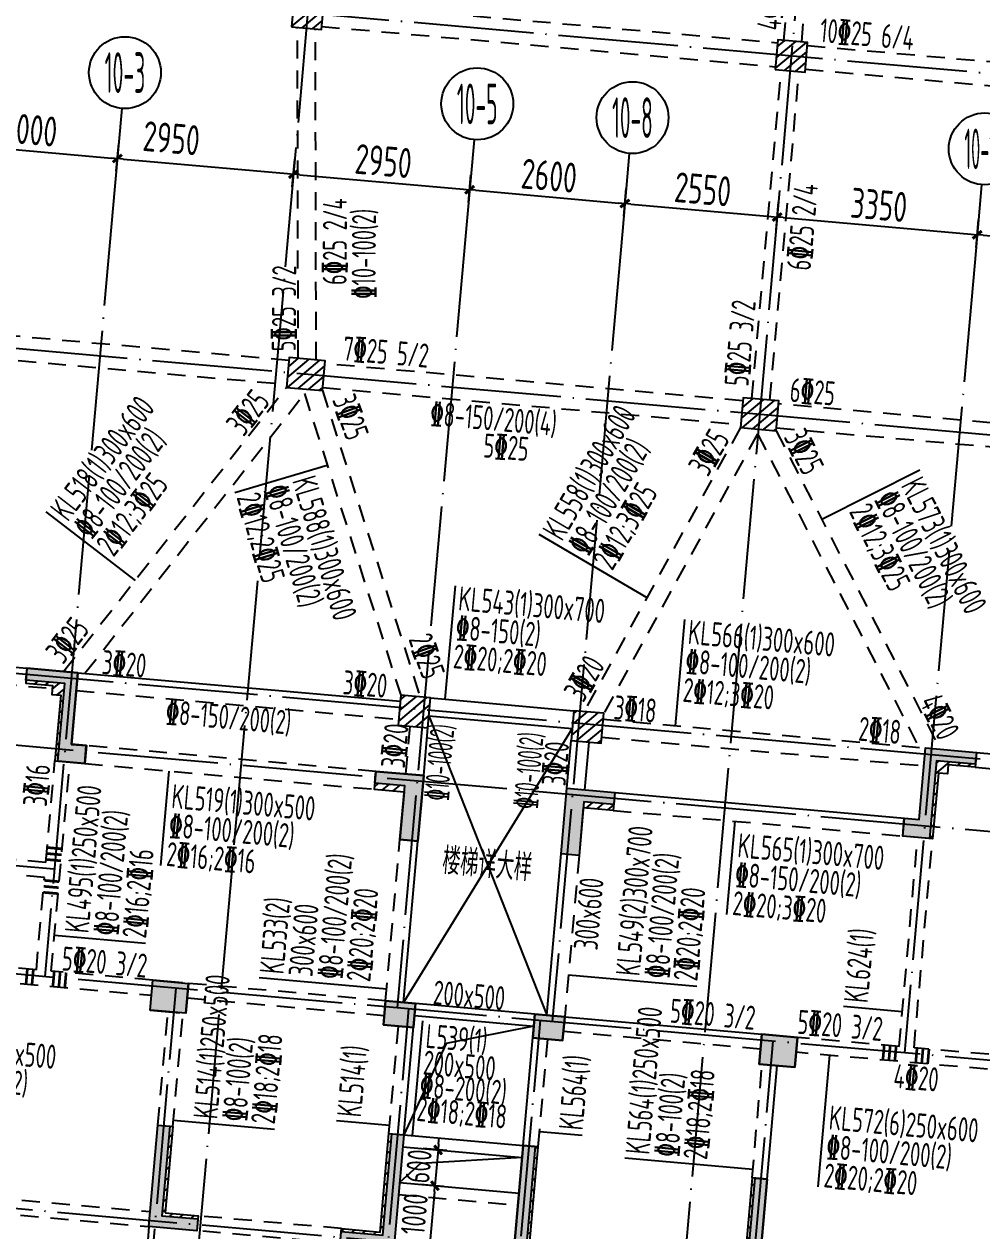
# Model space of a CAD drawing. Header units: millimetres. Extents: x 64473 to 386235, y 427387 to 703525.
# Drawn here: x 307987 to 323964, y 501773 to 521907 of the extents above; entities that cross this region are included whole.
import ezdxf
from ezdxf.enums import TextEntityAlignment as Align

# ---------------------------------------------------------------- set-up
doc = ezdxf.new("R2010")
doc.units = ezdxf.units.MM
doc.header["$LTSCALE"] = 100
doc.header["$PDMODE"] = 35
doc.header["$PDSIZE"] = 200
doc.linetypes.add('3', pattern=[5, 3, -2])
doc.linetypes.add('DOTE', pattern=[2.42, 2, -0.2, 0.02, -0.2])
for name, color, linetype in [('B-DIM', 1, 'Continuous'), ('B-TEXT', 7, 'Continuous'), ('B-开洞', 7, 'Continuous'), ('COLU', 7, 'Continuous'), ('colu-1层', 6, 'Continuous'), ('colu-主楼', 7, 'Continuous'), ('h填实-1层', 254, 'Continuous'), ('h斜线-1层', 7, 'Continuous'), ('h斜线-柱', 7, 'Continuous'), ('L-AXIS', 3, 'Continuous'), ('L-dote', 253, 'DOTE'), ('L-箍筋', 1, 'Continuous'), ('wall-主楼', 2, 'Continuous'), ('垂直标注', 31, 'Continuous'), ('垂直钢筋', 27, 'Continuous'), ('梁', 4, 'Continuous'), ('梁虚线', 4, '3'), ('水平标注', 2, 'Continuous'), ('水平钢筋', 30, 'Continuous')]:
    doc.layers.add(name, color=color, linetype=linetype)
doc.styles.add('_TCH_AXIS', font='tssdeng.shx', dxfattribs={"width": 0.7, "bigfont": 'tssdchn.shx'})
doc.styles.add('COMPLEX', font='tssdeng.shx', dxfattribs={"width": 0.7, "bigfont": 'tssdchn.shx'})
doc.styles.get("Standard").update_dxf_attribs({"font": 'tssdeng.shx', "width": 0.7, "bigfont": 'tssdchn.shx'})
doc.styles.add('TSSD_Dimension', font='Tssdeng.shx', dxfattribs={"width": 0.7, "bigfont": 'tssdchn.shx'})
doc.dimstyles.new('TSSD_100_100$0', dxfattribs={"dimtxt": 300, "dimasz": 100, "dimexe": 250, "dimexo": 250, "dimgap": 100, "dimtad": 1, "dimdec": 0, "dimzin": 0, "dimdsep": 46, "dimtxsty": 'TSSD_Dimension', "dimblk": '_tsdbk', "dimblk1": '_tsdbk', "dimblk2": '_tsdbk', "dimsah": 1, "dimcen": 0, "dimclrt": 7, "dimadec": 0, "dimazin": 0, "dimtfac": 1, "dimtdec": 0, "dimtix": 1, "dimtmove": 2, "dimatfit": 3, "dimldrblk": '_tsdbk', "dimfxl": 1, "dimtolj": 1, "dimtzin": 0, "dimarcsym": 0})
pattern_1 = [(39.931646, (-467527.32, -323147.44), (-81.517904, 97.384965), [])]
pattern_2 = [(39.931646, (-26488.48, 19437.42), (-81.517904, 97.384965), [])]

# ---------------------------------------------------------------- blocks, each defined once
blk = doc.blocks.new('_tsdbk')
blk.add_line((-1, 0), (0, 0))
at = {"const_width": 0.5}
blk.add_lwpolyline([(-0.7, -0.7), (0.7, 0.7)], dxfattribs=at)
blk = doc.blocks.new('*D14')
at = {"layer": 'B-DIM', "color": 0, "lineweight": -2}
for p, q in [((314902, 503223), (314911, 503323)), ((315038, 503111), (314644, 503146)), ((314893, 503123), (314840, 502526)), ((314985, 502513), (314591, 502548)), ((314831, 502426), (314822, 502327))]:
    blk.add_line(p, q, dxfattribs=at)
at = {"layer": 'Defpoints', "color": 0}
for p in [(315287, 503089), (314840, 502526), (315234, 502491)]:
    blk.add_point(p, dxfattribs=at)
at = {"layer": 'B-DIM', "color": 0, "lineweight": -2, "xscale": 100, "yscale": 100, "zscale": 100}
for p, rotation in [((314893, 503123), 264.9316499339134), ((314840, 502526), 84.93164993391345)]:
    blk.add_blockref('_tsdbk', p, dxfattribs=dict(at, rotation=rotation))
at = {"layer": 'B-DIM', "color": 7, "insert": (314568, 502851), "char_height": 400, "attachment_point": 5, "rotation": 84.9316, "style": 'TSSD_Dimension'}
blk.add_mtext('\\A1;600', dxfattribs=at)
blk = doc.blocks.new('*D15')
at = {"layer": 'B-DIM', "color": 0, "lineweight": -2}
for p, q in [((314985, 502513), (314591, 502548)), ((314831, 502426), (314760, 501629)), ((314897, 501517), (314503, 501552))]:
    blk.add_line(p, q, dxfattribs=at)
at = {"layer": 'Defpoints', "color": 0}
for p in [(315234, 502491), (314752, 501530), (315146, 501495)]:
    blk.add_point(p, dxfattribs=at)
at = {"layer": 'B-DIM', "color": 0, "lineweight": -2, "xscale": 100, "yscale": 100, "zscale": 100}
for p, rotation in [((314840, 502526), 84.93165297478518), ((314752, 501530), 264.9316529747852)]:
    blk.add_blockref('_tsdbk', p, dxfattribs=dict(at, rotation=rotation))
at = {"layer": 'B-DIM', "color": 7, "insert": (314497, 502054), "char_height": 400, "attachment_point": 5, "rotation": 84.9317, "style": 'TSSD_Dimension'}
blk.add_mtext('\\A1;1000', dxfattribs=at)
blk = doc.blocks.new('*D397')
at = {"layer": 'Defpoints', "color": 0}
for p in [(315419, 519143), (312439, 518942), (315378, 518681)]:
    blk.add_point(p, dxfattribs=at)
at = {"layer": 'L-AXIS', "color": 0, "lineweight": -2}
for p, q in [((312461, 519191), (312502, 519653)), ((312580, 519395), (315319, 519152)), ((315400, 518930), (315441, 519392))]:
    blk.add_line(p, q, dxfattribs=at)
at = {"layer": 'L-AXIS', "color": 0, "lineweight": -2, "xscale": 100, "yscale": 100, "zscale": 100}
for p, rotation in [((312480, 519404), 174.9316457827937), ((315419, 519143), 354.9316457827936)]:
    blk.add_blockref('_tsdbk', p, dxfattribs=dict(at, rotation=rotation))
at = {"layer": 'L-AXIS', "color": 7, "insert": (313981, 519622), "char_height": 500, "attachment_point": 5, "rotation": 354.9316, "style": 'TSSD_Dimension'}
blk.add_mtext('\\A1;2950', dxfattribs=at)
blk = doc.blocks.new('*D398')
at = {"layer": 'Defpoints', "color": 0}
for p in [(318009, 518914), (315378, 518681), (317968, 518452)]:
    blk.add_point(p, dxfattribs=at)
at = {"layer": 'L-AXIS', "color": 0, "lineweight": -2}
for p, q in [((315400, 518930), (315441, 519392)), ((315518, 519134), (317909, 518922)), ((317990, 518701), (318031, 519163))]:
    blk.add_line(p, q, dxfattribs=at)
at = {"layer": 'L-AXIS', "color": 0, "lineweight": -2, "xscale": 100, "yscale": 100, "zscale": 100}
for p, rotation in [((315419, 519143), 174.9316457827937), ((318009, 518914), 354.9316457827936)]:
    blk.add_blockref('_tsdbk', p, dxfattribs=dict(at, rotation=rotation))
at = {"layer": 'L-AXIS', "color": 7, "insert": (316745, 519377), "char_height": 500, "attachment_point": 5, "rotation": 354.9316, "style": 'TSSD_Dimension'}
blk.add_mtext('\\A1;2600', dxfattribs=at)
blk = doc.blocks.new('*D399')
at = {"layer": 'Defpoints', "color": 0}
for p in [(312480, 519404), (309501, 519203), (312439, 518942)]:
    blk.add_point(p, dxfattribs=at)
at = {"layer": 'L-AXIS', "color": 0, "lineweight": -2}
for p, q in [((309523, 519452), (309564, 519914)), ((309642, 519656), (312381, 519413)), ((312461, 519191), (312502, 519653))]:
    blk.add_line(p, q, dxfattribs=at)
at = {"layer": 'L-AXIS', "color": 0, "lineweight": -2, "xscale": 100, "yscale": 100, "zscale": 100}
for p, rotation in [((309542, 519665), 174.9316457827937), ((312480, 519404), 354.9316457827936)]:
    blk.add_blockref('_tsdbk', p, dxfattribs=dict(at, rotation=rotation))
at = {"layer": 'L-AXIS', "color": 7, "insert": (310445, 520002), "char_height": 500, "attachment_point": 5, "rotation": 354.9316, "style": 'TSSD_Dimension'}
blk.add_mtext('\\A1;2950', dxfattribs=at)
blk = doc.blocks.new('*D400')
at = {"layer": 'Defpoints', "color": 0}
for p in [(320549, 518688), (317968, 518452), (320508, 518226)]:
    blk.add_point(p, dxfattribs=at)
at = {"layer": 'L-AXIS', "color": 0, "lineweight": -2}
for p, q in [((317990, 518701), (318031, 519163)), ((318108, 518905), (320449, 518697)), ((320530, 518475), (320571, 518937))]:
    blk.add_line(p, q, dxfattribs=at)
at = {"layer": 'L-AXIS', "color": 0, "lineweight": -2, "xscale": 100, "yscale": 100, "zscale": 100}
for p, rotation in [((318009, 518914), 174.9316457827937), ((320549, 518688), 354.9316457827936)]:
    blk.add_blockref('_tsdbk', p, dxfattribs=dict(at, rotation=rotation))
at = {"layer": 'L-AXIS', "color": 7, "insert": (319310, 519150), "char_height": 500, "attachment_point": 5, "rotation": 354.9316, "style": 'TSSD_Dimension'}
blk.add_mtext('\\A1;2550', dxfattribs=at)
blk = doc.blocks.new('*D415')
at = {"layer": 'Defpoints', "color": 0}
for p in [(323886, 518392), (320508, 518226), (323845, 517930)]:
    blk.add_point(p, dxfattribs=at)
at = {"layer": 'L-AXIS', "color": 0, "lineweight": -2}
for p, q in [((320530, 518475), (320571, 518937)), ((320648, 518679), (323786, 518401)), ((323867, 518179), (323908, 518641))]:
    blk.add_line(p, q, dxfattribs=at)
at = {"layer": 'L-AXIS', "color": 0, "lineweight": -2, "xscale": 100, "yscale": 100, "zscale": 100}
for p, rotation in [((320549, 518688), 174.9316457827937), ((323886, 518392), 354.9316457827936)]:
    blk.add_blockref('_tsdbk', p, dxfattribs=dict(at, rotation=rotation))
at = {"layer": 'L-AXIS', "color": 7, "insert": (322248, 518889), "char_height": 500, "attachment_point": 5, "rotation": 354.9316, "style": 'TSSD_Dimension'}
blk.add_mtext('\\A1;3350', dxfattribs=at)
blk = doc.blocks.new('*D426')
at = {"layer": 'Defpoints', "color": 0}
for p in [(326874, 518127), (323845, 517930), (326833, 517665)]:
    blk.add_point(p, dxfattribs=at)
at = {"layer": 'L-AXIS', "color": 0, "lineweight": -2}
for p, q in [((323867, 518179), (323908, 518641)), ((323985, 518384), (326774, 518136)), ((326855, 517914), (326896, 518376))]:
    blk.add_line(p, q, dxfattribs=at)
at = {"layer": 'L-AXIS', "color": 0, "lineweight": -2, "xscale": 100, "yscale": 100, "zscale": 100}
for p, rotation in [((323886, 518392), 174.9316457827937), ((326874, 518127), 354.9316457827936)]:
    blk.add_blockref('_tsdbk', p, dxfattribs=dict(at, rotation=rotation))
at = {"layer": 'L-AXIS', "color": 7, "insert": (325411, 518608), "char_height": 500, "attachment_point": 5, "rotation": 354.9316, "style": 'TSSD_Dimension'}
blk.add_mtext('\\A1;3000', dxfattribs=at)
blk = doc.blocks.new('*D458')
at = {"layer": 'Defpoints', "color": 0}
for p in [(309542, 519665), (306513, 519468), (309501, 519203)]:
    blk.add_point(p, dxfattribs=at)
at = {"layer": 'L-AXIS', "color": 0, "lineweight": -2}
for p, q in [((306535, 519717), (306576, 520179)), ((306653, 519921), (309442, 519673)), ((309523, 519452), (309564, 519914))]:
    blk.add_line(p, q, dxfattribs=at)
at = {"layer": 'L-AXIS', "color": 0, "lineweight": -2, "xscale": 100, "yscale": 100, "zscale": 100}
for p, rotation in [((306554, 519930), 174.9316457827937), ((309542, 519665), 354.9316457827936)]:
    blk.add_blockref('_tsdbk', p, dxfattribs=dict(at, rotation=rotation))
at = {"layer": 'L-AXIS', "color": 7, "insert": (308079, 520146), "char_height": 500, "attachment_point": 5, "rotation": 354.9316, "style": 'TSSD_Dimension'}
blk.add_mtext('\\A1;3000', dxfattribs=at)
blk = doc.blocks.new('_AXISO')
blk.add_circle((0, 0), 0.5)
at = {"layer": 'B-TEXT', "style": 'COMPLEX', "width": 1.450893}
blk.add_attdef('A', text='', height=0.56, dxfattribs=at).set_placement((0.249375, -0.28), (0.749375, -0.28), align=Align.FIT)

msp = doc.modelspace()

# ---------------------------------------------------------------- hatches: boundary and pattern name
at = {"layer": 'h填实-1层'}
for points in [[(308034.9, 511160.7), (308881.6, 511085.6), (308775.6, 509890.3), (309024.6, 509868.2), (308998.1, 509569.3), (308549.8, 509609.1), (308664.7, 510904), (308017.2, 510961.4)], [(322670.7, 508657.9), (322919.7, 508635.8), (323025.7, 509831.1), (323872.4, 509756), (323854.7, 509556.8), (323207.3, 509614.2), (323092.4, 508319.3), (322644.2, 508359.1)], [(313855.3, 509439.7), (314652.2, 509369.1), (314555, 508273.4), (314256.2, 508299.9), (314335.7, 509196.3), (313837.6, 509240.5)], [(317043.1, 509157), (317840, 509086.3), (317822.3, 508887.1), (317324.3, 508931.3), (317244.8, 508034.8), (316945.9, 508061.3)], [(310133.1, 505955.1), (310730.7, 505902.1), (310686.5, 505404), (310088.9, 505457)], [(314017.8, 505610.4), (314515.8, 505566.2), (314480.5, 505167.8), (313982.5, 505212)], [(316508, 505389.5), (317006.1, 505345.4), (316970.7, 504946.9), (316472.7, 504991.1)], [(320293.2, 505054), (320890.8, 505000.9), (320846.7, 504502.9), (320249, 504555.9)], [(310219.8, 503537.8), (310419.1, 503520.2), (310286.5, 502026), (310884.2, 501973), (310866.5, 501773.8), (310069.7, 501844.5)], [(314122.3, 503392.5), (314321.5, 503374.8), (314153.6, 501482.3), (313257.1, 501561.8), (313274.8, 501761), (313972.1, 501699.1)], [(316313.7, 503198.1), (316512.9, 503180.5), (316362.7, 501487.1), (317060, 501425.3), (317042.3, 501226.1), (316145.8, 501305.6)], [(320180.7, 502654.4), (320380, 502636.7), (320229.8, 500943.4), (319432.9, 501014), (319450.6, 501213.3), (320048.2, 501160.2)]]:
    msp.add_hatch(color=256, dxfattribs=at).paths.add_polyline_path(points)
at = {"layer": 'h斜线-1层'}
h = msp.add_hatch(dxfattribs=at)
h.set_pattern_fill('ANSI31', color=256, scale=40, angle=-5.06835, style=0)
h.set_pattern_definition(pattern_2)
h.paths.add_polyline_path([(308664.7, 510904), (308017.1, 510961.5), (308012.7, 510911.8), (308460.9, 510872), (308447.6, 510722.6), (308597.1, 510709.3), (308499.9, 509613.7), (308549.9, 509609.2)])
h = msp.add_hatch(dxfattribs=at)
h.set_pattern_fill('ANSI31', color=256, scale=40, angle=-5.06835, style=0)
h.set_pattern_definition(pattern_2)
h.paths.add_polyline_path([(323402.3, 509546.9), (323850.5, 509507.1), (323854.9, 509556.8), (323207.3, 509614.2), (323092.4, 508319.4), (323142.4, 508315), (323239.6, 509410.7), (323389, 509397.4)])
h = msp.add_hatch(dxfattribs=at)
h.set_pattern_fill('ANSI31', color=256, scale=40, angle=-5.06835, style=0)
h.set_pattern_definition(pattern_2)
h.paths.add_polyline_path([(314335.7, 509196.3), (313837.8, 509240.5), (313829, 509141), (314326.8, 509096.9)])
h = msp.add_hatch(dxfattribs=at)
h.set_pattern_fill('ANSI31', color=256, scale=40, angle=-5.06835, style=0)
h.set_pattern_definition(pattern_2)
h.paths.add_polyline_path([(317822.1, 508887.1), (317324.3, 508931.3), (317315.4, 508831.8), (317813.3, 508787.6)])
h = msp.add_hatch(dxfattribs=at)
h.set_pattern_fill('ANSI31', color=256, scale=40, angle=-5.06835, style=0)
h.set_pattern_definition(pattern_2)
h.paths.add_polyline_path([(310888.6, 502022.9), (310340.8, 502071.5), (310468.9, 503515.9), (310419.1, 503520.3), (310286.5, 502026), (310884.2, 501973)])
h = msp.add_hatch(dxfattribs=at)
h.set_pattern_fill('ANSI31', color=256, scale=40, angle=-5.06835, style=0)
h.set_pattern_definition(pattern_2)
h.paths.add_polyline_path([(314122.3, 503392.6), (314072.5, 503397), (313926.7, 501753.5), (313279.2, 501810.9), (313274.8, 501761), (313972.1, 501699.1)])
h = msp.add_hatch(dxfattribs=at)
h.set_pattern_fill('ANSI31', color=256, scale=40, angle=-5.06835, style=0)
h.set_pattern_definition(pattern_2)
h.paths.add_polyline_path([(317064.4, 501475.2), (316416.9, 501532.6), (316562.7, 503176.2), (316512.9, 503180.6), (316362.7, 501487.1), (317060, 501425.3)])
h = msp.add_hatch(dxfattribs=at)
h.set_pattern_fill('ANSI31', color=256, scale=40, angle=-5.06835, style=0)
h.set_pattern_definition(pattern_2)
h.paths.add_polyline_path([(320180.8, 502654.5), (320131, 502658.9), (320002.9, 501214.6), (319455, 501263.2), (319450.6, 501213.3), (320048.2, 501160.2)])
at = {"layer": 'h斜线-柱'}
h = msp.add_hatch(dxfattribs=at)
h.set_pattern_fill('ANSI31', color=256, scale=40, angle=-5.06835, style=0)
h.set_pattern_definition(pattern_1)
h.paths.add_polyline_path([(312447.5, 521862.8), (312945.5, 521818.6), (312989.7, 522316.7), (312491.6, 522360.8)])
h = msp.add_hatch(dxfattribs=at)
h.set_pattern_fill('ANSI31', color=256, scale=40, angle=-5.06835, style=0)
h.set_pattern_definition(pattern_1)
h.paths.add_polyline_path([(320515.8, 521147.2), (321013.8, 521103), (321058, 521601.1), (320560, 521645.3)])
h = msp.add_hatch(dxfattribs=at)
h.set_pattern_fill('ANSI31', color=256, scale=40, angle=-5.06835, style=0)
h.set_pattern_definition(pattern_1)
h.paths.add_polyline_path([(312365.6, 515846.5), (312963.3, 515793.5), (313007.5, 516291.5), (312409.8, 516344.5)])
h = msp.add_hatch(dxfattribs=at)
h.set_pattern_fill('ANSI31', color=256, scale=40, angle=-5.06835, style=0)
h.set_pattern_definition([(39.931646, (-468057.38, -329123.98), (-81.517904, 97.384965), [])])
h.paths.add_polyline_path([(319935.9, 515175.1), (320533.6, 515122.1), (320577.7, 515620.1), (319980.1, 515673.1)])
h = msp.add_hatch(dxfattribs=at)
h.set_pattern_fill('ANSI31', color=256, scale=40, angle=-5.06835, style=0)
h.set_pattern_definition(pattern_1)
h.paths.add_polyline_path([(314225, 510210.2), (314723, 510166), (314767.2, 510664.1), (314269.1, 510708.3)])
h = msp.add_hatch(dxfattribs=at)
h.set_pattern_fill('ANSI31', color=256, scale=40, angle=-5.06835, style=0)
h.set_pattern_definition(pattern_1)
h.paths.add_polyline_path([(317113.6, 509954), (317611.7, 509909.8), (317655.8, 510407.9), (317157.8, 510452.1)])

# ---------------------------------------------------------------- linework, layer by layer
at = {"layer": 'B-开洞'}
for p, q in [((314740.8, 510365.2), (316707.3, 505372.9)), ((317130.4, 510153.3), (314316.6, 505584.1))]:
    msp.add_line(p, q, dxfattribs=at)
for points in [[(316490.4, 505190.4), (315025.1, 504898.8), (314321.5, 503375)], [(316296, 502999), (314598.1, 502895.8), (314250.8, 502578.1)]]:
    msp.add_lwpolyline(points, dxfattribs=at)
at = {"layer": 'COLU'}
for points in [[(312447.5, 521862.8), (312945.5, 521818.6), (312989.7, 522316.7), (312491.6, 522360.8)], [(320515.8, 521147.2), (321013.8, 521103), (321058, 521601.1), (320560, 521645.3)], [(312365.6, 515846.5), (312963.3, 515793.5), (313007.5, 516291.5), (312409.8, 516344.5)], [(319935.9, 515175.1), (320533.6, 515122.1), (320577.7, 515620.1), (319980.1, 515673.1)], [(314225, 510210.2), (314723, 510166), (314767.2, 510664.1), (314269.1, 510708.3)], [(317113.6, 509954), (317611.7, 509909.8), (317655.8, 510407.9), (317157.8, 510452.1)]]:
    msp.add_lwpolyline(points, close=True, dxfattribs=at)
at = {"layer": 'colu-1层'}
for p, q in [((310631.1, 505910.8), (310133, 505954.9)), ((310686.5, 505404), (310730.7, 505902.1)), ((314017.8, 505610.4), (313982.5, 505212)), ((314515.8, 505566.2), (314017.8, 505610.4)), ((314480.5, 505167.8), (314515.8, 505566.2)), ((310088.9, 505456.9), (310586.9, 505412.7)), ((316508, 505389.5), (316472.7, 504991.1)), ((317006.1, 505345.4), (316508, 505389.5)), ((313982.5, 505212), (314480.5, 505167.8)), ((316970.7, 504946.9), (317006.1, 505345.4)), ((316472.7, 504991.1), (316970.7, 504946.9))]:
    msp.add_line(p, q, dxfattribs=at)
for points in [[(308034.9, 511160.7), (308881.6, 511085.6), (308775.6, 509890.3), (309024.6, 509868.2), (308998.1, 509569.3), (308549.8, 509609.1), (308664.7, 510904), (308017.2, 510961.4)], [(322670.7, 508657.9), (322919.7, 508635.8), (323025.7, 509831.1), (323872.4, 509756), (323854.7, 509556.8), (323207.3, 509614.2), (323092.4, 508319.3), (322644.2, 508359.1)], [(313855.3, 509439.7), (314652.2, 509369.1), (314555, 508273.4), (314256.2, 508299.9), (314335.7, 509196.3), (313837.6, 509240.5)], [(317043.1, 509157), (317840, 509086.3), (317822.3, 508887.1), (317324.3, 508931.3), (317244.8, 508034.8), (316945.9, 508061.3)], [(310133.1, 505955.1), (310730.7, 505902.1), (310686.5, 505404), (310088.9, 505457)], [(314017.8, 505610.4), (314515.8, 505566.2), (314480.5, 505167.8), (313982.5, 505212)], [(316508, 505389.5), (317006.1, 505345.4), (316970.7, 504946.9), (316472.7, 504991.1)], [(320293.2, 505054), (320890.8, 505000.9), (320846.7, 504502.9), (320249, 504555.9)], [(310219.8, 503537.8), (310419.1, 503520.2), (310286.5, 502026), (310884.2, 501973), (310866.5, 501773.8), (310069.7, 501844.5)], [(314122.3, 503392.5), (314321.5, 503374.8), (314153.6, 501482.3), (313257.1, 501561.8), (313274.8, 501761), (313972.1, 501699.1)], [(316313.7, 503198.1), (316512.9, 503180.5), (316362.7, 501487.1), (317060, 501425.3), (317042.3, 501226.1), (316145.8, 501305.6)], [(320180.7, 502654.4), (320380, 502636.7), (320229.8, 500943.4), (319432.9, 501014), (319450.6, 501213.3), (320048.2, 501160.2)]]:
    msp.add_lwpolyline(points, close=True, dxfattribs=at)
at = {"layer": 'colu-主楼'}
for points in [[(310133.1, 505955.1), (310730.7, 505902.1), (310686.5, 505404), (310088.9, 505457)], [(314017.8, 505610.5), (314515.9, 505566.4), (314480.5, 505167.9), (313982.5, 505212.1)], [(317006.1, 505345.5), (316508, 505389.7), (316472.7, 504991.2), (316970.7, 504947.1)], [(320890.8, 505000.9), (320293.2, 505054), (320249, 504555.9), (320846.7, 504502.9)]]:
    msp.add_lwpolyline(points, close=True, dxfattribs=at)
at = {"layer": 'L-AXIS'}
for p, q in [((309616, 520499.9), (309500.9, 519202.6)), ((315492.9, 519978.7), (315377.9, 518681.4)), ((318082.7, 519749), (317967.7, 518451.7)), ((323959.7, 519227.7), (323844.6, 517930.5))]:
    msp.add_line(p, q, dxfattribs=at)
at = {"layer": 'L-dote', "ltscale": 10}
for p, q in [((314657.7, 543953.9), (309221.8, 482663.1)), ((322726.1, 543238.3), (317290.1, 481947.5)), ((367105.1, 517266.1), (289360.3, 524161.4)), ((309500.9, 519202.6), (308331.3, 506014.5)), ((315377.9, 518681.4), (314208.2, 505493.2)), ((317967.7, 518451.7), (316798, 505263.5)), ((288431.8, 518220.2), (366575, 511289.6)), ((323844.6, 517930.5), (322675, 504742.3)), ((271320, 514316.7), (366098, 505910.7)), ((354606.6, 505725.2), (294614.2, 511046)), ((308490.3, 507807.4), (294437.5, 509053.8)), ((354270.9, 501940), (294278.5, 507260.8)), ((309562.3, 494991.6), (310522.7, 505820.1)), ((313447, 494647.1), (314407.4, 505475.6)), ((315638.4, 494452.7), (316598.8, 505281.2)), ((319523.2, 494108.2), (320483.6, 504936.7)), ((353926.3, 498055.3), (304201.6, 502465.4))]:
    msp.add_line(p, q, dxfattribs=at)
at = {"layer": 'L-箍筋', "const_width": 44.9}
for points in [[(308371.7, 508168.4), (308620.7, 508146.3)], [(308354, 507969.1), (308603, 507947.1)], [(308362.9, 508068.8), (308611.9, 508046.7)], [(308323.1, 507620.5), (308572.1, 507598.4)], [(308305.5, 507421.3), (308554.5, 507399.2)], [(308314.3, 507520.9), (308563.3, 507498.8)], [(308040.6, 506140.6), (308018.5, 505891.6)], [(308140.2, 506131.8), (308118.1, 505882.8)], [(308488.8, 506100.9), (308466.7, 505851.9)], [(308588.4, 506092.1), (308566.3, 505843)], [(308688, 506083.2), (308665.9, 505834.2)], [(322335.2, 504872.8), (322313.1, 504623.8)], [(322434.8, 504864), (322412.7, 504615)], [(322534.4, 504855.2), (322512.3, 504606.2)], [(322883, 504824.3), (322860.9, 504575.2)], [(322982.6, 504815.4), (322960.5, 504566.4)], [(323082.2, 504806.6), (323060.1, 504557.6)]]:
    msp.add_lwpolyline(points, dxfattribs=at)
at = {"layer": 'wall-主楼'}
for points in [[(308881.4, 511085.7), (308034.7, 511160.8), (308012.7, 510911.8), (308460.9, 510872), (308447.6, 510722.6), (308597.1, 510709.3), (308499.9, 509613.7), (308997.9, 509569.5), (309024.4, 509868.3), (308775.4, 509890.4)], [(322644.4, 508359.2), (322670.9, 508658), (322919.9, 508635.9), (323025.9, 509831.2), (323872.6, 509756.1), (323850.5, 509507.1), (323402.3, 509546.9), (323389, 509397.4), (323239.6, 509410.7), (323142.4, 508315)], [(313855.5, 509439.8), (313829, 509141), (314327, 509096.8), (314256.3, 508300), (314555.2, 508273.5), (314652.3, 509369.2)], [(317839.8, 509086.5), (317813.3, 508787.6), (317315.3, 508831.8), (317244.6, 508034.9), (316945.8, 508061.4), (317043, 509157.1)], [(310340.8, 502071.5), (310888.6, 502022.9), (310866.5, 501773.9), (310069.7, 501844.6), (310219.9, 503537.9), (310468.9, 503515.9)], [(314072.5, 503397), (314321.5, 503375), (314153.6, 501482.4), (313257.2, 501561.9), (313279.2, 501810.9), (313926.7, 501753.5)], [(316562.7, 503176.2), (316313.7, 503198.3), (316145.8, 501305.7), (317042.3, 501226.2), (317064.4, 501475.2), (316416.9, 501532.6)], [(320002.9, 501214.6), (319455, 501263.2), (319432.9, 501014.2), (320229.8, 500943.5), (320380, 502636.8), (320131, 502658.9)]]:
    msp.add_lwpolyline(points, close=True, dxfattribs=at)
at = {"layer": '垂直标注'}
for p, q in [((311503.8, 514090.4), (313044.1, 514550.8)), ((322928.7, 514462), (321296.4, 513639.5)), ((308350.6, 513771.2), (309836.8, 512624.9)), ((316576.1, 513396.3), (318377.1, 512341.9)), ((310014.3, 506565.1), (308492.5, 506700)), ((311906.8, 506001.5), (314035.7, 505812.7)), ((319209.7, 505849.8), (317067.7, 506039.8)), ((321653.3, 505521.2), (322635.9, 505434.1)), ((312161.1, 503463.5), (310477.5, 503612.8)), ((313198, 503614.8), (314084.8, 503536.2)), ((317297.7, 503361.7), (316584.8, 503425)), ((318008.4, 502991.6), (320143.7, 502802.2))]:
    msp.add_line(p, q, dxfattribs=at)
at = {"layer": '梁'}
for p, q in [((306540.6, 511293.3), (308034.7, 511160.8)), ((308882.3, 511085.6), (314260.2, 510608.7)), ((314766.9, 510664.1), (317157.8, 510452.1)), ((314740.8, 510365.2), (317130.4, 510153.3)), ((314652.3, 509369.2), (314723, 510166.2)), ((317043, 509157.1), (317113.6, 509953.9)), ((317341.8, 509130.6), (317412.5, 509927.7)), ((323872.6, 509756.1), (325366.7, 509623.6)), ((317839.8, 509086.5), (322670.9, 508658)), ((314316.6, 505584.1), (314555.2, 508273.5)), ((316707.3, 505372.9), (316945.8, 508061.4)), ((316507.9, 505389.7), (314514.7, 505566.4)), ((314321.5, 503375), (314498.2, 505367.1)), ((314498.2, 505367.1), (316490.4, 505190.4)), ((316313.7, 503198.3), (316490.4, 505190.4)), ((317006.1, 505345.5), (320293.2, 505054)), ((320380, 502636.8), (320547.8, 504529.4)), ((314321.5, 503375), (316313.7, 503198.3)), ((314303.8, 503175.7), (316296, 502999)), ((314250.8, 502578.1), (316243, 502401.4))]:
    msp.add_line(p, q, dxfattribs=at)
at = {"layer": '梁虚线'}
for p, q in [((320659.5, 521636.2), (321083.6, 526417.5)), ((320958.4, 521610.1), (321382.5, 526391.3)), ((312985, 522266.9), (320555.3, 521595.5)), ((312558.6, 516331.4), (312546.5, 521854)), ((312858.7, 516304.7), (312846.5, 521827.4)), ((312950.2, 521868.4), (320520.4, 521197)), ((321053.3, 521551.3), (328623.6, 520879.9)), ((320129.5, 515659.7), (320615.4, 521138.2)), ((320428.3, 515633.6), (320914.2, 521112.1)), ((321018.5, 521152.8), (328588.8, 520481.4)), ((312405.1, 516294.8), (304436.4, 517001.5)), ((304401.6, 516603), (312370.3, 515896.3)), ((319975.4, 515623.3), (313002.8, 516241.8)), ((308645.1, 511106.7), (312365.6, 515846.5)), ((312968, 515843.3), (319940.6, 515224.9)), ((309001.6, 511075), (312664.5, 515741.4)), ((312664.5, 515741.4), (314269.1, 510708.3)), ((312963.3, 515793.5), (314593.7, 510679.5)), ((328093.6, 514903.3), (320573.1, 515570.3)), ((319935.9, 515175.1), (317328.9, 510436.9)), ((320222, 515071.9), (317655.8, 510407.9)), ((320222, 515071.9), (322913.4, 509841.2)), ((320533.6, 515122.1), (323266.9, 509809.8)), ((320538.2, 515171.9), (328058.7, 514504.9)), ((306065.9, 511034.2), (308456.5, 510822.2)), ((308856.1, 510786.8), (314234, 510309.8)), ((317645.9, 510308.4), (323025.9, 509831.2)), ((314353.5, 509395.7), (314424.2, 510192.3)), ((317619.7, 510009.5), (322999.4, 509532.4)), ((313855.5, 509439.8), (309024.4, 509868.3)), ((308349.7, 507920.3), (308499.9, 509613.7)), ((308439.7, 506105.2), (308748.9, 509591.6)), ((308997.9, 509569.5), (313829, 509141)), ((323850.5, 509507.1), (325344.6, 509374.6)), ((317813.3, 508787.6), (322644.4, 508359.2)), ((314017.8, 505610.5), (314256.3, 508300)), ((322584.2, 504850.7), (322893.4, 508337.1)), ((322833.2, 504828.7), (323142.4, 508315)), ((308349.7, 507920.3), (305660.3, 508158.8)), ((317244.6, 508034.9), (317006.1, 505345.5)), ((308327.6, 507671.3), (305638.2, 507909.8)), ((308190.7, 506127.3), (308327.6, 507671.3)), ((308190.7, 506127.3), (305451.4, 506370.3)), ((305429.3, 506121.3), (310111, 505706)), ((310133.1, 505955.1), (308439.7, 506105.2)), ((314017.8, 505610.5), (310730.7, 505902.1)), ((313994.9, 505361.5), (310708.8, 505652.9)), ((310219.9, 503537.9), (310387.7, 505430.5)), ((310468.9, 503515.9), (310636.7, 505408.4)), ((314072.5, 503397), (314231.5, 505190)), ((316562.7, 503176.2), (316721.8, 504970.1)), ((320270.3, 504804.9), (316984.2, 505096.4)), ((322584.2, 504850.7), (320890.8, 505000.9)), ((325572.5, 504585.7), (322833.2, 504828.7)), ((325550.4, 504336.7), (320868.7, 504751.9)), ((320131, 502658.9), (320298.9, 504552.3)), ((304961.9, 502548.6), (310091.8, 502093.6)), ((314233.1, 502378.9), (316225.3, 502202.2)), ((304939.8, 502299.6), (310069.7, 501844.6)), ((313279.2, 501810.9), (310888.6, 502022.9)), ((310069.7, 501844.6), (309716.3, 497860.2)), ((309965.3, 497838.1), (310318.7, 501822.5)), ((313257.2, 501561.9), (310866.5, 501773.9))]:
    msp.add_line(p, q, dxfattribs=at)
at = {"layer": '水平标注'}
for p, q in [((315174.9, 512534.6), (315007.1, 510642.8)), ((319006, 511974.6), (318848.8, 510201.7)), ((310267.8, 507870.6), (310407.4, 509444.5)), ((319712.1, 507052.3), (319850, 508607)), ((314630.7, 505274.6), (314461.1, 503362.6)), ((321234.9, 502508.7), (321429.4, 504702.2))]:
    msp.add_line(p, q, dxfattribs=at)

# ---------------------------------------------------------------- block references
at = {"layer": 'L-AXIS'}
ref = msp.add_blockref('_AXISO', (309669, 521097.5), dxfattribs=dict(at, xscale=1199.999999999997, yscale=1200, zscale=1200, rotation=359.999645787379))
ref.add_attrib('A', '10-3', dxfattribs={"color": 7, "height": 678.82, "rotation": 359.99965, "style": '_TCH_AXIS', "width": 0.28}).set_placement((309329.6, 520758.1), (310008.4, 520758.1), align=Align.FIT)
ref = msp.add_blockref('_AXISO', (315545.9, 520576.3), dxfattribs=dict(at, xscale=1199.999999999997, yscale=1200, zscale=1200, rotation=359.999645787379))
ref.add_attrib('A', '10-5', dxfattribs={"color": 7, "height": 678.82, "rotation": 359.99965, "style": '_TCH_AXIS', "width": 0.28}).set_placement((315206.5, 520236.9), (315885.3, 520236.9), align=Align.FIT)
ref = msp.add_blockref('_AXISO', (318135.8, 520346.6), dxfattribs=dict(at, xscale=1199.999999999997, yscale=1200, zscale=1200, rotation=359.999645787379))
ref.add_attrib('A', '10-8', dxfattribs={"color": 7, "height": 678.82, "rotation": 359.99965, "style": '_TCH_AXIS', "width": 0.28}).set_placement((317796.3, 520007.2), (318475.2, 520007.2), align=Align.FIT)
ref = msp.add_blockref('_AXISO', (324012.7, 519825.4), dxfattribs=dict(at, xscale=1199.999999999997, yscale=1200, zscale=1200, rotation=359.999645787379))
ref.add_attrib('A', '10-10', dxfattribs={"color": 7, "height": 678.82, "rotation": 359.99965, "style": '_TCH_AXIS', "width": 0.233333}).set_placement((323673.3, 519486), (324352.1, 519486), align=Align.FIT)

# ---------------------------------------------------------------- texts
at = {"layer": 'B-开洞', "width": 0.7}
msp.add_text('楼梯详大样', height=450, rotation=354.93165, dxfattribs=at).set_placement((314948.5, 507730.8))
at = {"layer": '垂直标注', "width": 0.65}
for s, height, rotation, p in [('KL518(1)300x600', 403, 52.35752, (308717.1, 513589.8)), ('KL558(1)300x600', 403, 59.65396, (316964.6, 513262.2)), ('%%1328-100/200(2)', 402, 52.35752, (309098.1, 513295.9)), ('%%1328-100/200(2)', 402, 59.65396, (317382, 513017.9)), ('2%%13212;3%%13325', 401, 52.35752, (309479.1, 513002.1)), ('KL588(1)300x600', 403, 286.64149, (312453.5, 514290.1)), ('2%%13212;3%%13325', 401, 59.65396, (317799.3, 512773.6)), ('KL573(1)300x600', 403, 296.74592, (322605, 514208.7)), ('2%%13212;2%%13325', 401, 286.64149, (311526.9, 514013.1)), ('%%1328-100/200(2)', 402, 286.64149, (311990.2, 514151.6)), ('%%1328-100/200(2)', 402, 296.74592, (322173.2, 513991.1)), ('2%%13212;3%%13325', 401, 296.74592, (321741.3, 513773.4)), ('KL495(1)250x500', 403, 84.93168, (309062.8, 506730)), ('%%1328-100/200(2)', 402, 84.93168, (309542.1, 506687.5)), ('KL549(2)300x700', 403, 84.93164, (318255.7, 506015.1)), ('2%%13216;2%%13316', 401, 84.93168, (310021.4, 506644.9)), ('%%1328-100/200(2)', 402, 84.93183, (313278.7, 505960.7)), ('%%1328-100/200(2)', 402, 84.93164, (318736.3, 505972.5)), ('2%%13220;2%%13320', 401, 84.93183, (313760.4, 505918)), ('2%%13320;2%%13320', 401, 84.93164, (319216.8, 505929.9)), ('KL533(2)', 403, 84.93183, (312315.3, 506046.2)), ('300x600', 403, 84.93183, (312797, 506003.5)), ('KL624(1)', 403, 84.93169, (322061.8, 505565.9)), ('KL514(1)250x500', 403, 84.93169, (311209.5, 503628.4)), ('KL564(1)250x500', 403, 84.93169, (318416.9, 503036.3)), ('%%1328-100(2)', 402, 84.93169, (311688.8, 503585.9)), ('2%%13218;2%%13318', 401, 84.93169, (312168.1, 503543.4)), ('KL514(1)', 403, 84.93169, (313606.6, 503659.5)), ('KL564(1)', 403, 84.93169, (317304.8, 503442)), ('%%1328-100(2)', 402, 84.93169, (318898.6, 502993.6)), ('2%%13218;2%%13318', 401, 84.93169, (319380.4, 502950.9))]:
    msp.add_text(s, height=height, rotation=rotation, dxfattribs=at).set_placement(p)
at = {"layer": '垂直钢筋', "color": 0}
for s, rotation, width, p in [('4%%13325', 84.93168, 0.65, (320609.3, 521793.3)), ('6%%13325 2/4', 84.93172, 0.65, (321105.8, 517786.2)), ('6%%13325 2/4', 89.6953, 0.65, (313366.2, 517554.1)), ('%%13210-100(2)', 89.6953, 0.65, (313850, 517321.1)), ('5%%13325 3/2', 89.6953, 0.65, (312518.2, 516447.3)), ('5%%13325 3/2', 84.93172, 0.65, (320067.7, 515853.6)), ('3%%13325', 52.35752, 0.65, (311649.7, 515009.6)), ('3%%13325', 289.33552, 0.65, (313121.4, 515638.7)), ('3%%13325', 59.65396, 0.65, (319394.8, 514340.1)), ('3%%13325', 296.74592, 0.65, (320651.4, 515017.5)), ('3%%13325', 52.35752, 0.65, (308638.1, 511209.3)), ('2%%13325', 289.33552, 0.65, (314394.4, 511646.8)), ('3%%13320', 59.65396, 0.65, (317317.2, 510573.5)), ('4%%13320', 296.74592, 0.65, (322911.9, 510595.4)), ('3%%13320', 84.93191, 0.65, (314336.4, 509482.7)), ('%%13210-100(2)', 84.93155, 0.55, (315056.5, 508938.8)), ('%%13210-100(2)', 84.93155, 0.55, (316543.5, 508802.3)), ('3%%13320', 84.93191, 0.65, (317017.7, 509183.6)), ('3%%13316', 84.93191, 0.65, (308364.2, 508843.5)), ('300x600', 84.93186, 0.65, (317551.8, 506446.2))]:
    msp.add_text(s, height=400, rotation=rotation, dxfattribs=dict(at, width=width)).set_placement(p)
at = {"layer": '水平标注', "width": 0.65}
for s, height, rotation, p in [('KL543(1)300x700', 403, 354.93154, (315219.6, 512126)), ('%%1328-150(2)', 402, 354.93154, (315176.8, 511644.3)), ('KL566(1)300x600', 403, 354.93164, (319050.7, 511566)), ('2%%13320;2%%13320', 401, 354.93154, (315134.1, 511162.6)), ('%%1328-100/200(2)', 402, 354.93164, (319008, 511084.3)), ('2%%13212;3%%13320', 401, 354.93164, (318965.2, 510602.6)), ('KL519(1)300x500', 403, 354.9316, (310433.5, 508826.9)), ('%%1328-100/200(2)', 402, 354.9316, (310390.8, 508345.2)), ('KL565(1)300x700', 403, 354.93152, (319877.4, 508006.3)), ('2%%13316;2%%13316', 401, 354.9316, (310348.1, 507863.5)), ('%%1328-150/200(2)', 402, 354.93152, (319834.8, 507525.7)), ('2%%13220;3%%13320', 401, 354.93152, (319792.2, 507045.2)), ('L539(1)', 400, 354.93159, (314675.4, 504828.5)), ('KL482(4)250x500', 403, 354.93172, (305988.2, 504694.2)), ('200x500', 403, 354.93159, (314632.6, 504384.4)), ('%%1328-100/200(2)', 402, 354.93172, (305945.6, 504213.7)), ('%%1328-200(2)', 402, 354.93159, (314575.8, 504006)), ('2%%13218;2%%13318', 401, 354.93159, (314523.7, 503608.8)), ('KL572(6)250x600', 403, 354.93155, (321400.6, 503465)), ('%%1328-100/200(2)', 402, 354.93155, (321357.9, 502983.3)), ('2%%13320;2%%13320', 401, 354.93155, (321315.2, 502501.6))]:
    msp.add_text(s, height=height, rotation=rotation, dxfattribs=at).set_placement(p)
at = {"layer": '水平钢筋', "color": 0, "width": 0.65}
for s, rotation, p in [('10%%13325 6/4', 354.9317, (321250.6, 521608.7)), ('7%%13325 5/2', 354.93159, (313292.2, 516299.2)), ('6%%13325', 354.9317, (320747.8, 515606.9)), ('%%1328-150/200(4)', 354.93159, (314749.5, 515218.9)), ('5%%13325', 354.93165, (315636, 514680.7)), ('3%%13320', 354.93171, (309272.6, 511065.4)), ('3%%13320', 354.93171, (313292.5, 510728.9)), ('%%1328-150/200(2)', 354.9316, (310336.4, 510236.9)), ('3%%13318', 354.93164, (317812, 510310.5)), ('2%%13318', 354.93164, (321894.9, 509954.2)), ('5%%13320 3/2', 354.93169, (308604.6, 506120.3)), ('200x500', 354.93158, (314798.3, 505555.1)), ('5%%13320 3/2', 354.93172, (318750.8, 505250.1)), ('5%%13320 3/2', 354.93172, (320875.1, 505063.9)), ('4%%13320', 354.93167, (322478.9, 504161.3))]:
    msp.add_text(s, height=400, rotation=rotation, dxfattribs=at).set_placement(p)

# ---------------------------------------------------------------- dimensions: what is measured, and where the dimension line sits
at = {"layer": 'B-DIM'}
dim = msp.add_aligned_dim(p1=(315287.1, 503088.5), p2=(315234.1, 502490.9), distance=-395.7, dimstyle='TSSD_100_100$0', override={"dimtxt": 400}, dxfattribs=at)
dim.commit()
dim.dimension.update_dxf_attribs({"geometry": '*D14', "text_midpoint": (314567.6, 502851.2)})
dim = msp.add_linear_dim(base=(314751.6, 501529.7), p1=(315234.1, 502490.9), p2=(315145.7, 501494.8), angle=84.93165, dimstyle='TSSD_100_100$0', override={"dimtxt": 400}, dxfattribs=at)
dim.commit()
dim.dimension.update_dxf_attribs({"geometry": '*D15', "text_midpoint": (314496.9, 502054.3)})
at = {"layer": 'L-AXIS'}
for base, p1, p2, picture, middle in [((309541.9, 519664.5), (306512.7, 519467.7), (309500.9, 519202.6), '*D458', (308078.7, 520145.7)), ((315418.8, 519143.3), (312439.4, 518942), (315377.9, 518681.4), '*D397', (313980.5, 519622.2)), ((318008.7, 518913.6), (315377.9, 518681.4), (317967.7, 518451.7), '*D398', (316744.7, 519377.1)), ((320548.7, 518688.3), (317967.7, 518451.7), (320507.7, 518226.4), '*D400', (319309.6, 519149.6)), ((323885.6, 518392.3), (320507.7, 518226.4), (323844.6, 517930.5), '*D415', (322248.1, 518889)), ((326873.9, 518127.3), (323844.6, 517930.5), (326832.9, 517665.4), '*D426', (325410.6, 518608.5))]:
    dim = msp.add_linear_dim(base=base, p1=p1, p2=p2, angle=354.93165, dimstyle='TSSD_100_100$0', override={"dimtxt": 500}, dxfattribs=at)
    dim.commit()
    dim.dimension.update_dxf_attribs({"geometry": picture, "text_midpoint": middle})
dim = msp.add_linear_dim(base=(312480.4, 519403.9), p1=(309500.9, 519202.6), p2=(312439.4, 518942), angle=354.93165, dimstyle='TSSD_100_100$0', override={"dimtxt": 500}, dxfattribs=at)
dim.commit()
dim.dimension.update_dxf_attribs({"geometry": '*D399', "text_midpoint": (310445.1, 520002.5), "dimtype": 160})

doc.saveas('drawing.dxf')
